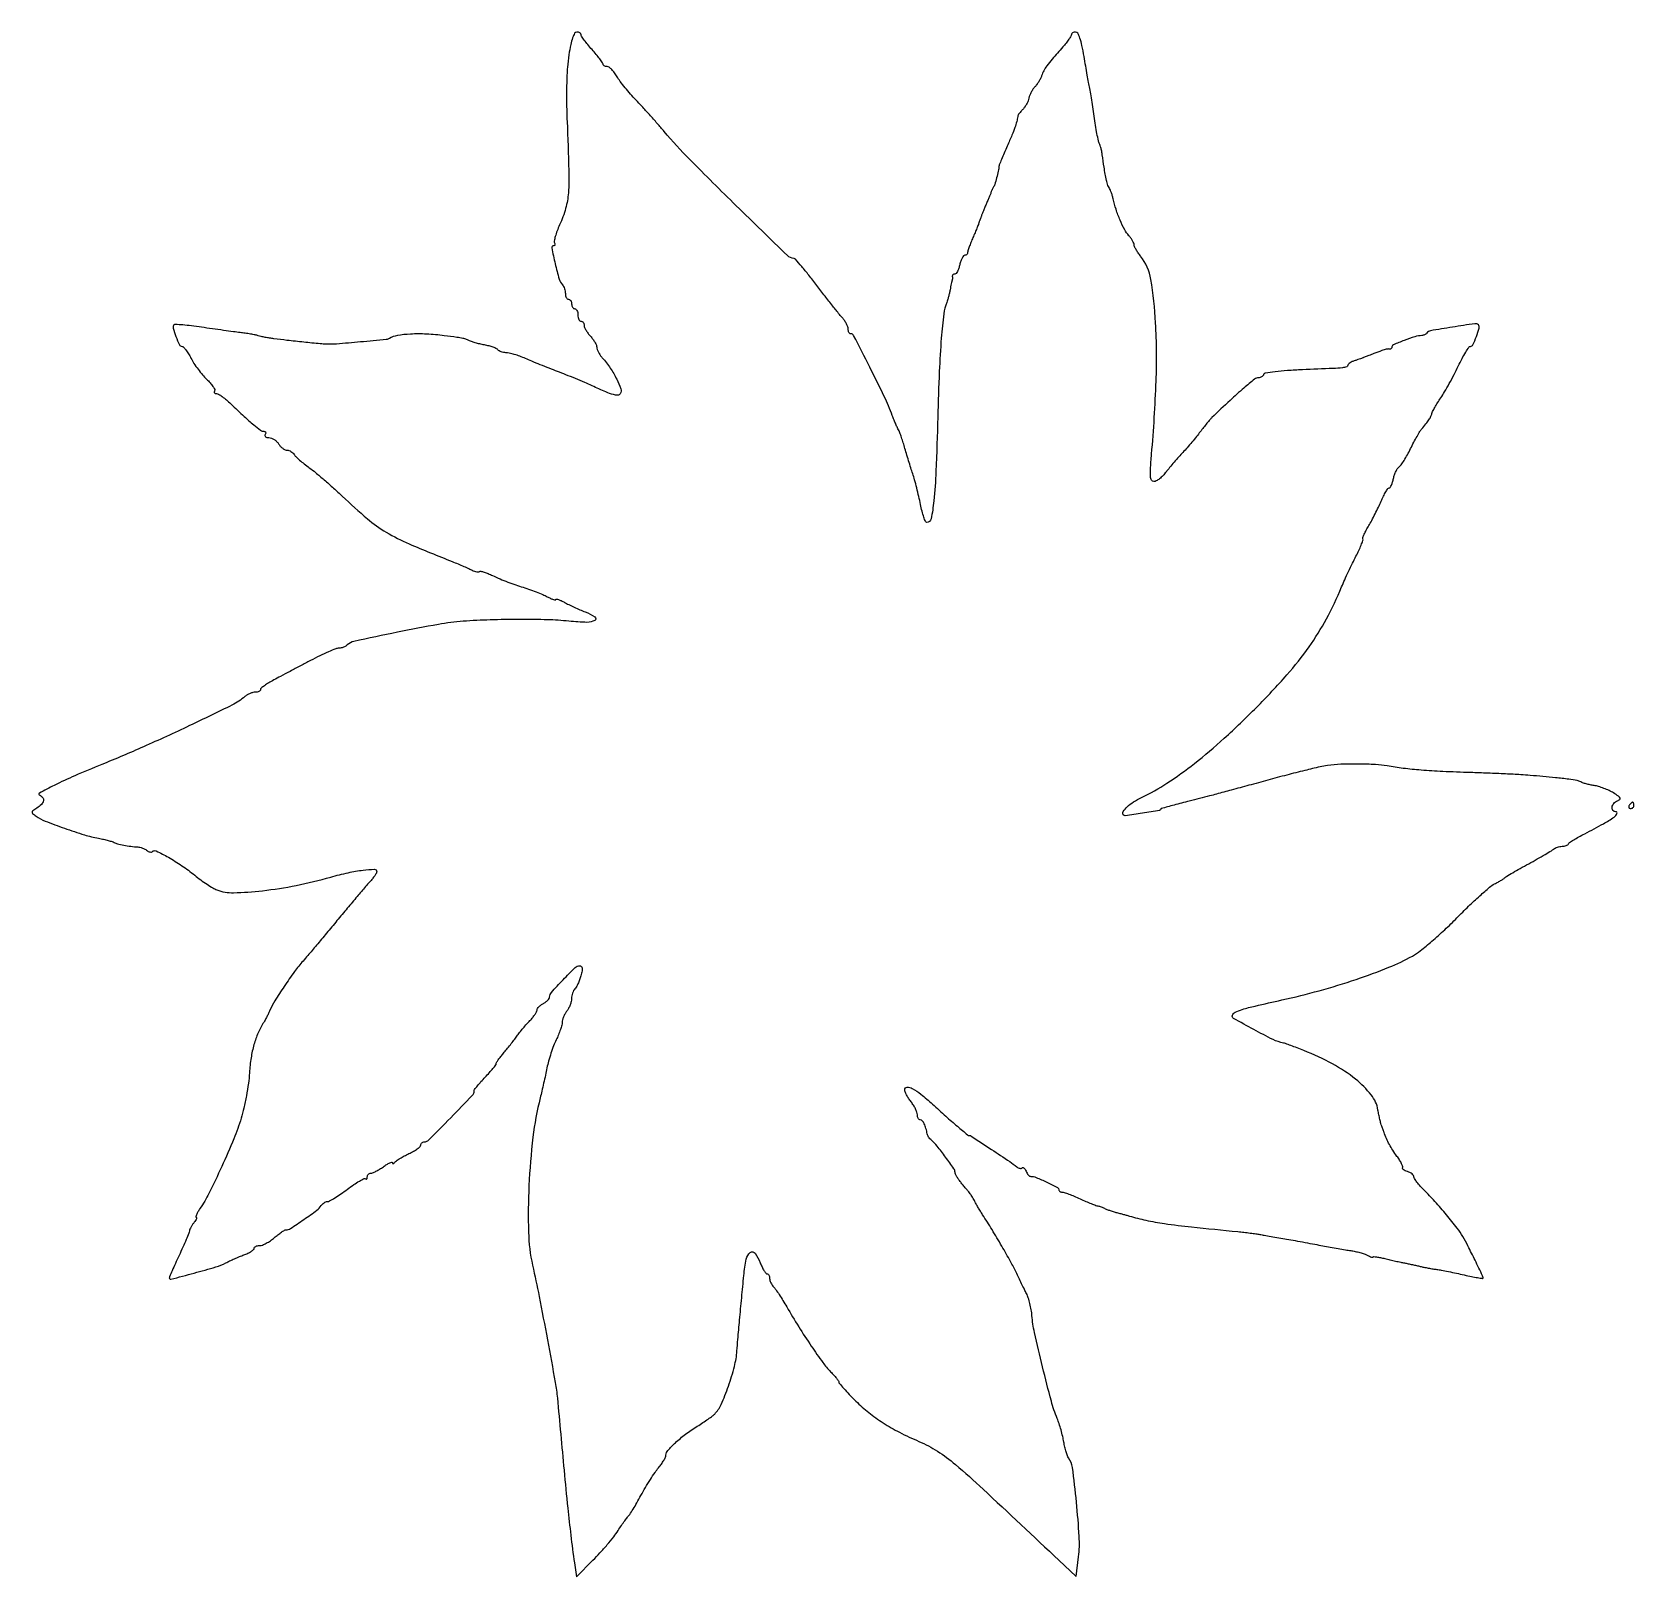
# Model space of a CAD drawing. Extents: x 0 to 510, y 0 to 491.
import ezdxf

# ---------------------------------------------------------------- set-up
doc = ezdxf.new("R2010")
doc.units = 0

msp = doc.modelspace()

# ---------------------------------------------------------------- linework, layer by layer
for points in [[(171.119221, 483.75, 0.022414), (170.672442, 479.819571, 0.010488), (170.429762, 474.702524, 0.009538), (170.386613, 468.82335, 0.007662), (170.557764, 462.5, -0.003142), (171.118721, 446.967546, -0.025521), (170.967771, 439.853544, -0.050973), (170.097845, 434.907562, -0.037136), (168.181016, 429.659663, 0.015544), (167.38411, 427.739314, 0.021706), (166.801321, 425.973961, 0.01891), (166.447761, 424.51428, 0.190609), (166.555831, 423.909663, -0.076252), (166.703465, 423.561801, -0.15354), (166.687085, 423.267213, -0.186594), (166.512813, 423.072162, -0.118718), (166.213175, 423, 0.472136), (165.675888, 422.347119, 0.008452), (166.751525, 417.314016, 0.013065), (168.017321, 412.429718, 0.120974), (169.094785, 410.55, -0.07398), (169.442032, 410.056926, -0.036988), (169.734093, 409.350313, -0.035703), (169.933335, 408.558874, -0.043839), (170, 407.8, 0.053595), (170.074027, 407.111367, 0.073362), (170.29375, 406.52875, 0.093122), (170.618409, 406.137625, 0.17482), (171, 406, -0.148195), (171.381354, 405.884432, -0.098894), (171.70625, 405.559375, -0.082425), (171.925306, 405.073457, -0.064853), (172, 404.5, 0.064853), (172.074694, 403.926543, 0.082425), (172.29375, 403.440625, 0.098894), (172.618646, 403.115568, 0.148195), (173, 403, -0.191087), (173.381882, 402.848523, -0.088204), (173.70625, 402.4125, -0.068025), (173.926307, 401.765418, -0.048028), (174, 401, 0.048028), (174.073693, 400.234582, 0.068025), (174.29375, 399.5875, 0.088204), (174.618118, 399.151477, 0.191087), (175, 399, -0.130232), (175.381353, 398.898958, -0.100668), (175.70625, 398.614765, -0.088576), (175.92476, 398.189641, -0.07466), (176, 397.688561, 0.101307), (176.132703, 397.04033, 0.030131), (176.5875, 396.131751, 0.028874), (177.234554, 395.148584, 0.027562), (178, 394.230375, -0.028393), (178.765432, 393.309078, -0.029342), (179.4125, 392.316716, -0.030686), (179.866417, 391.395437, -0.099436), (180, 390.730375, 0.089814), (180.118876, 390.073927, 0.030896), (180.514062, 389.189154, 0.029535), (181.080262, 388.246501, 0.030156), (181.75, 387.383978, -0.03051), (184.302595, 384.091804, -0.033505), (186.348991, 380.611491, -0.03238), (187.648143, 377.537176, -0.225893), (187.475129, 375.959758, -0.250809), (186.686795, 375.502357, -0.07712), (185.275636, 375.672046, -0.033699), (182.905828, 376.512954, -0.005645), (178.5, 378.478605, 0.006305), (176.155437, 379.520918, 0.003281), (173.20625, 380.764874, 0.003261), (170.161312, 382.002544, 0.004968), (167.5, 383.033581, -0.003395), (164.896012, 384.033001, -0.002515), (162.030179, 385.17196, -0.002541), (159.334746, 386.274883, -0.005719), (157.304864, 387.14489, 0.015693), (155.552322, 387.854995, 0.015614), (153.755769, 388.455061, 0.015656), (152.155489, 388.880468, 0.057191), (151.113881, 389, -0.040692), (150.309733, 389.065553, -0.043202), (149.543347, 389.26045, -0.047357), (148.920634, 389.546056, -0.123765), (148.570062, 389.886637, 0.144092), (148.139929, 390.272353, 0.022645), (147.080487, 390.719668, 0.023573), (145.745963, 391.142877, 0.018629), (144.268661, 391.477422, -0.009965), (142.75906, 391.79189, -0.011332), (141.326979, 392.154464, -0.010576), (140.128143, 392.514542, -0.060233), (139.525197, 392.793444, 0.055942), (138.603172, 393.229553, 0.032938), (137.425021, 393.548256, 0.015412), (135.515027, 393.871238, 0.0021), (131.5, 394.406343, 0.019235), (125.874379, 394.913054, 0.025749), (120.751714, 394.912426, 0.028126), (116.550311, 394.457553, 0.097682), (114.004182, 393.502584, -0.115367), (113.021451, 393.172707, -0.000929), (104.783585, 392.410362, -0.002729), (97.145322, 391.759833, -0.028476), (94, 391.688842, -0.016027), (91.98991, 391.822552, -0.001337), (86.79526, 392.349769, -0.001974), (81.430245, 392.930191, -0.004179), (77.278465, 393.43112, -0.008436), (75.914687, 393.630688, -0.007151), (74.480832, 393.886392, -0.007223), (73.180973, 394.156966, -0.020015), (72.278465, 394.396761, 0.024239), (71.332306, 394.639622, 0.006973), (69.847424, 394.923413, 0.006998), (68.161855, 395.196988, 0.007395), (66.5, 395.41783, -0.003768), (64.416805, 395.6793, -0.001132), (61.250117, 396.108324, -0.001134), (57.69889, 396.605848, -0.001231), (54.24508, 397.106393, 0.006351), (51.045124, 397.536737, 0.009801), (48.268288, 397.819216, 0.004636), (45.928221, 397.989178, 0.215399), (45.490571, 397.823904, 0.271749), (45.231113, 396.827415, 0.021602), (46.121371, 394.133416, 0.021349), (47.238569, 391.527756, 0.288382), (48.077501, 391, -0.212504), (48.524725, 390.800938, -0.02252), (49.266876, 389.898438, -0.024686), (50.08505, 388.686495, -0.017353), (50.888093, 387.25, 0.026265), (51.847556, 385.60328, 0.015735), (53.147974, 383.748799, 0.015736), (54.562344, 381.979922, 0.026284), (55.87286, 380.596975, -0.021715), (57.005676, 379.423206, -0.03257), (57.877411, 378.297915, -0.034087), (58.429404, 377.34677, -0.258345), (58.405425, 376.846975, 0.113997), (58.296238, 376.52459, 0.184712), (58.371309, 376.248799, 0.157204), (58.626806, 376.063344, 0.079169), (59.024354, 376, -0.138291), (59.655654, 375.821989, -0.018256), (60.825266, 375.045313, -0.020045), (62.17145, 373.994527, -0.01558), (63.550915, 372.75, 0.004483), (67.844976, 368.69956, 0.013698), (70.856059, 366.059426, 0.014571), (73.051149, 364.34411, 0.159886), (74.099749, 364, -0.114966), (74.438513, 363.921064, -0.185127), (74.637365, 363.70625, -0.156445), (74.660192, 363.382297, -0.078548), (74.5, 363, 0.171851), (74.418018, 362.621305, 0.189484), (74.597689, 362.29375, 0.119144), (75.047933, 362.072139, 0.055111), (75.700436, 362, -0.092031), (76.488126, 361.853778, -0.052721), (77.351631, 361.4125, -0.050242), (78.155283, 360.765034, -0.058559), (78.767927, 360, 0.047147), (79.352554, 359.234894, 0.046265), (80.073587, 358.5875, 0.05012), (80.816301, 358.143288, 0.110158), (81.458784, 358, -0.080707), (82.069554, 357.900767, -0.054523), (82.711989, 357.605302, -0.053642), (83.287514, 357.170336, -0.070008), (83.70031, 356.656348, 0.06619), (84.248356, 355.963228, 0.01214), (85.450713, 354.853654, 0.012857), (86.932299, 353.6176, 0.011377), (88.536159, 352.406348, -0.01619), (90.525499, 350.873693, -0.005674), (93.285449, 348.548193, -0.005627), (96.2655, 345.919811, -0.006553), (99.036159, 343.353458, 0.014119), (107.026313, 336.174024, 0.041911), (113.017079, 331.897204, 0.033398), (120.330671, 328.187206, 0.006524), (134, 322.574248, -0.004021), (135.858323, 321.822023, -0.003916), (137.720793, 321.033485, -0.003863), (139.346392, 320.315208, -0.014572), (140.347379, 319.828056, 0.031949), (141.093263, 319.496579, 0.042768), (141.806733, 319.300015, 0.049182), (142.394277, 319.249913, 0.19548), (142.7212, 319.387867, -0.255562), (143.11116, 319.502109, -0.021644), (144.15819, 319.225022, -0.024498), (145.446185, 318.75344, -0.016307), (146.873822, 318.094242, 0.016916), (148.650025, 317.276716, 0.007445), (151.050435, 316.310605, 0.007358), (153.628905, 315.360513, 0.0098), (156, 314.578127, -0.009372), (158.307375, 313.818953, -0.008184), (160.692188, 312.94038, -0.008256), (162.821933, 312.075246, -0.024081), (164.25, 311.384504, 0.016224), (165.305251, 310.853477, 0.030657), (166.192187, 310.506931, 0.038643), (166.830172, 310.354897, 0.460889), (167, 310.5, -0.46394), (167.169672, 310.643501, -0.038394), (167.807813, 310.484971, -0.030455), (168.69473, 310.129555, -0.016086), (169.75, 309.587929, 0.012505), (171.074451, 308.896117, 0.005912), (172.814891, 308.067106, 0.005854), (174.657752, 307.241933, 0.008232), (176.321969, 306.552349, -0.050316), (179.404149, 304.959825, -0.561861), (179.369956, 303.837908, -0.138581), (176.886506, 303.227235, -0.016285), (171.14437, 303.611729, 0.017351), (164.37993, 304.050193, 0.007893), (155.514983, 304.176476, 0.007774), (146.100762, 304.015579, 0.010149), (137.5, 303.559875, 0.025947), (129.623006, 302.569173, 0.00609), (116.567209, 300.06943, 0.002208), (102.753256, 297.186095, 0.144802), (100.634889, 296.034889, -0.065351), (100.118572, 295.63839, -0.039114), (99.419519, 295.303999, -0.038526), (98.658064, 295.075963, -0.053541), (97.950708, 295, 0.093648), (96.943655, 294.809713, 0.008858), (94.611937, 293.847923, 0.011086), (91.855446, 292.580044, 0.00851), (88.900708, 291.078035, 0.000028), (85.755742, 289.411156, 0.000023), (82.42552, 287.645656, 0.000023), (79.386193, 286.03401, 0.000065), (77.25, 284.90078, 0.014103), (75.621688, 283.976936, 0.020636), (74.248438, 283.0663, 0.016784), (73.201962, 282.253494, 0.222794), (73, 281.822745, -0.193524), (72.873643, 281.508509, -0.087394), (72.509068, 281.241681, -0.067242), (71.968378, 281.060593, -0.047259), (71.328741, 281, 0.064102), (70.574456, 280.902898, 0.034517), (69.684659, 280.603017, 0.03373), (68.805797, 280.165933, 0.044788), (68.078741, 279.648567, -0.062521), (63.938911, 276.917904, -0.003716), (50.41526, 270.372056, -0.006163), (35.763765, 263.634248, -0.008627), (22.5, 258.003672, 0.00609), (13.963965, 254.431049, 0.012544), (7.394063, 251.388894, 0.010266), (2.688494, 248.943507, 0.655184), (2.750409, 248.249864, -0.157537), (3.699528, 247.55164, -0.211001), (3.917691, 246.518621, -0.138159), (3.280847, 245.302343, -0.063992), (1.888768, 244.162607, 0.013993), (0.587433, 243.298377, 0.218677), (0.32573, 242.847605, 0.25153), (0.516392, 242.393366, 0.018329), (1.638768, 241.550881, 0.058403), (4.496728, 240.024369, 0.008669), (10.630624, 237.73958, 0.010292), (16.981001, 235.644686, 0.029509), (21.492384, 234.54517, -0.009305), (23.091688, 234.223189, -0.010892), (24.595566, 233.85666, -0.009916), (25.849228, 233.495249, -0.063352), (26.450082, 233.221834, 0.076955), (27.490962, 232.781798, 0.015073), (29.482537, 232.344349, 0.016271), (31.771404, 231.990143, 0.018065), (34, 231.800554, -0.050633), (34.667005, 231.699801, -0.029998), (35.433661, 231.453309, -0.029781), (36.176818, 231.111943, -0.044599), (36.774166, 230.721192, 0.049514), (37.306079, 230.380647, 0.064442), (37.850446, 230.186969, 0.079283), (38.324215, 230.160943, 0.172182), (38.648845, 230.315512, -0.319633), (39.843949, 230.516551, -0.014601), (43.723947, 228.490253, -0.021993), (48.020998, 225.829249, -0.022011), (52.066474, 222.801729, 0.013307), (53.977658, 221.318873, 0.012581), (56.000509, 219.910809, 0.012644), (57.853222, 218.75533, 0.042284), (59.143005, 218.135729, 0.097646), (64.417675, 217.23765, 0.021514), (73.622745, 217.874288, 0.021596), (84.380391, 219.558063, 0.019301), (95.36919, 222.212794, -0.014498), (100.914181, 223.608877, -0.02429), (105.651053, 224.417525, -0.022126), (109.267613, 224.693891, -0.423624), (110, 223.98459, -0.129874), (109.872629, 223.502498, -0.019391), (109.339063, 222.642642, -0.020712), (108.611518, 221.656391, -0.016528), (107.75, 220.654171, 0.009059), (106.429371, 219.163485, 0.001272), (103.767228, 216.030438, 0.001452), (100.636066, 212.304453, 0.001234), (97.3512, 208.352649, -0.00085), (94.038023, 204.360557, -0.000941), (90.821417, 200.512966, -0.000872), (88.063883, 197.238703, -0.004864), (86.565146, 195.5, 0.022112), (83.848572, 192.119428, 0.009892), (80.565958, 187.45184, 0.009212), (77.567411, 182.821886, 0.037537), (76.016122, 179.851224, -0.009366), (75.559088, 178.841238, -0.007094), (75.021361, 177.750047, -0.007178), (74.487164, 176.739804, -0.016534), (74.049889, 176, 0.038625), (72.270755, 172.661895, 0.033911), (70.93569, 168.943075, 0.030866), (70.018522, 164.746417, 0.022106), (69.494663, 159.970349, -0.017927), (69.153713, 156.602466, -0.010802), (68.520689, 152.638165, -0.010813), (67.720104, 148.720421, -0.018564), (66.862286, 145.5, -0.023525), (64.520111, 138.97213, -0.009002), (60.676503, 130.117468, -0.008389), (56.62112, 121.598885, -0.035813), (53.762534, 116.75, 0.016041), (53.082649, 115.694413, 0.031553), (52.624407, 114.807812, 0.044071), (52.412412, 114.18045, 0.485704), (52.554351, 114, -0.391068), (52.702145, 113.863534, -0.115243), (52.651763, 113.529741, -0.054214), (52.378342, 113.014153, -0.024205), (51.916276, 112.399118, 0.024887), (51.393911, 111.701846, 0.022324), (50.922795, 110.930942, 0.022946), (50.562706, 110.20054, 0.062634), (50.399928, 109.649118, -0.055605), (50.193077, 108.910442, -0.003735), (49.354926, 106.880666, -0.005336), (48.3095, 104.473656, -0.003969), (47.106098, 101.838255, 0.002609), (45.915688, 99.249974, 0.003982), (44.912416, 96.990604, 0.001476), (44.071584, 95.039923, 0.101352), (44, 94.690404, 0.490152), (44.501468, 94.301758, 0.002221), (51.926486, 96.249955, 0.007059), (58.773894, 98.183116, 0.049229), (61.989152, 99.495959, -0.011868), (63.182701, 100.090722, -0.005948), (64.717126, 100.788259, -0.005902), (66.322533, 101.472636, -0.008683), (67.75, 102.032546, 0.022213), (68.994837, 102.560107, 0.031499), (70.045312, 103.145287, 0.032362), (70.80807, 103.708379, 0.22104), (71, 104.12132, -0.190357), (71.132586, 104.456956, -0.08835), (71.514062, 104.742247, -0.068204), (72.080269, 104.935989, -0.048236), (72.75, 105.001221, 0.094672), (73.617874, 105.167663, 0.028643), (74.83944, 105.7361, 0.027563), (76.164624, 106.544783, 0.026818), (77.405539, 107.501221, -0.012507), (78.576309, 108.458208, -0.016563), (79.69091, 109.265984, -0.013946), (80.646976, 109.873564, -0.135374), (81.105407, 110, 0.145147), (82.522415, 110.420201, 0.006433), (86.827625, 113.299202, 0.008194), (90.969378, 116.247794, 0.096691), (92.29969, 117.696142, -0.059709), (92.694618, 118.195205, -0.050754), (93.217062, 118.618256, -0.053121), (93.781539, 118.907192, -0.091093), (94.29969, 119.004303, 0.126842), (95.017127, 119.192027, 0.010936), (96.664297, 120.157419, 0.013866), (98.598496, 121.423901, 0.010314), (100.663874, 122.923762, -0.011884), (102.685649, 124.382286, -0.019096), (104.483034, 125.516667, -0.013703), (105.969124, 126.323517, -0.324577), (106.413874, 126.252793, 0.137752), (106.635879, 126.12814, 0.260261), (106.827825, 126.18155, 0.148945), (106.959334, 126.425471, 0.049729), (107, 126.833333, -0.092803), (107.083379, 127.278691, -0.09626), (107.321841, 127.657292, -0.099267), (107.677593, 127.910677, -0.105644), (108.09563, 128, 0.101278), (108.693113, 128.122279, 0.018361), (109.722577, 128.607503, 0.01911), (110.903335, 129.276349, 0.016294), (112.09563, 130.068094, -0.017888), (113.211639, 130.804069, -0.035694), (114.151339, 131.288371, -0.054482), (114.806447, 131.487909, -0.464348), (115.015313, 131.318094, 0.142703), (115.084638, 131.095726, 0.31566), (115.241942, 131.034065, 0.137997), (115.480903, 131.168424, 0.037692), (115.765313, 131.5, -0.08316), (116.269237, 131.989843, -0.014463), (117.385748, 132.71556, -0.015362), (118.76044, 133.496678, -0.01323), (120.25, 134.233821, 0.02084), (121.686295, 134.97202, 0.029088), (122.898438, 135.756835, 0.028886), (123.783935, 136.488418, 0.208583), (124, 136.983821, -0.11281), (124.088587, 137.371463, -0.100212), (124.339011, 137.701498, -0.094195), (124.713406, 137.922932, -0.086785), (125.154081, 138, 0.199431), (126.571866, 138.588923, 0.002541), (133.529117, 145.645325, 0.002612), (140.40126, 152.760604, 0.191616), (140.995969, 154.231808, -0.160593), (141.143735, 154.67184, -0.009313), (142.026941, 155.807335, -0.013378), (143.158838, 157.133718, -0.009388), (144.5, 158.567658, 0.00856), (145.841057, 159.996733, 0.012379), (146.972234, 161.308106, 0.008083), (147.863313, 162.43092, 0.164672), (148.001221, 162.835849, -0.139241), (148.112833, 163.226131, -0.012213), (148.681874, 164.095301, -0.015269), (149.430164, 165.111683, -0.011286), (150.316621, 166.190706, 0.006406), (151.343209, 167.415728, 0.003965), (152.519298, 168.879793, 0.003977), (153.658009, 170.344377, 0.007146), (154.5654, 171.566605, -0.011128), (155.468928, 172.763596, -0.006663), (156.592649, 174.147062, -0.006669), (157.748416, 175.494904, -0.011515), (158.75, 176.580444, 0.019911), (159.611386, 177.546066, 0.023909), (160.339063, 178.521818, 0.023605), (160.864458, 179.386948, 0.125292), (161, 179.919362, -0.145596), (161.137519, 180.381615, -0.046864), (161.5875, 180.947286, -0.042162), (162.234632, 181.515875, -0.036319), (163, 182, 0.032449), (163.765498, 182.475962, 0.039256), (164.4125, 183.020501, 0.043296), (164.865915, 183.552124, 0.156159), (165, 183.970976, -0.183052), (165.591311, 185.531997, -0.00963), (169.269395, 189.532355, -0.009309), (173.106055, 193.400375, -0.195135), (174.583991, 194, -0.179492), (175.120062, 193.801153, -0.188854), (175.382622, 193.305427, -0.081119), (175.338143, 192.381644, -0.017328), (174.947646, 190.817451, -0.018855), (174.523449, 189.524441, -0.019021), (174.004145, 188.2709, -0.019218), (173.469611, 187.216551, -0.069549), (173.017451, 186.617451, 0.076923), (172.624792, 186.081001, 0.037199), (172.289534, 185.296689, 0.035765), (172.055349, 184.409533, 0.042795), (171.968197, 183.55, -0.055525), (171.850536, 182.624467, -0.030538), (171.514453, 181.531981, -0.030056), (171.032744, 180.452127, -0.041993), (170.468197, 179.55887, 0.03498), (169.906214, 178.69665, 0.029196), (169.431283, 177.711767, 0.030187), (169.103191, 176.755751, 0.067662), (169, 175.9967, -0.067466), (168.881653, 175.123604, -0.015203), (168.437963, 173.688557, -0.015492), (167.819096, 172.050574, -0.014464), (167.086683, 170.415549, 0.021744), (166.279928, 168.541935, 0.011505), (165.435838, 166.156516, 0.011428), (164.682983, 163.672145, 0.017329), (164.153569, 161.47772, -0.003224), (163.681118, 159.24497, -0.002024), (163.101346, 156.64033, -0.002032), (162.509899, 154.081309, -0.003716), (162.003589, 152, 0.03194), (159.689322, 139.439386, 0.018245), (158.427487, 124.059566, 0.018021), (158.28888, 109.21588, 0.048074), (159.584216, 98.71857, -0.006195), (161.657679, 88.81882, -0.002395), (164.295856, 75.047799, -0.001544), (166.794587, 61.424716, -0.021736), (167.462738, 56.5, 0.000419), (169.589055, 33.509044, 0.00248), (170.771632, 21.483231, 0.004437), (171.740935, 12.853836, 0.004142), (172.884098, 4.042449), (173.5, -0.415102), (178.80122, 4.891288, 0.011684), (181.027919, 7.226834, 0.009164), (183.335224, 9.85833, 0.009284), (185.391837, 12.386246, 0.022381), (186.791861, 14.348839, -0.005241), (187.869944, 15.975261, -0.006997), (188.884567, 17.427472, -0.00507), (189.760923, 18.619447, -0.069344), (190.139333, 19, 0.090954), (190.519462, 19.416619, 0.003902), (191.562106, 21.115625, 0.006564), (192.761439, 23.164977, 0.004618), (194.058743, 25.5, -0.008994), (195.478989, 28.00443, -0.007901), (197.049438, 30.567851, -0.007964), (198.540222, 32.836383, -0.02354), (199.660051, 34.326725, 0.018109), (200.557883, 35.494992, 0.021145), (201.3208, 36.667749, 0.020668), (201.876202, 37.701205, 0.107444), (202.027778, 38.326725, -0.177229), (202.625049, 39.846368, -0.024882), (205.023327, 42.29477, -0.026257), (208.244651, 44.972367, -0.020909), (211.977738, 47.521759, 0.006329), (213.769806, 48.670456, 0.007255), (215.451574, 49.814075, 0.006613), (216.849021, 50.822141, 0.040722), (217.515678, 51.406309, 0.088336), (219.560844, 54.436918, 0.019565), (221.882579, 60.278644, 0.021267), (223.798042, 66.545219, 0.046385), (224.60483, 71.5, -0.004592), (224.888853, 75.138945, -0.001043), (225.439904, 81.302907, -0.001083), (226.103493, 88.385926, -0.001073), (226.799764, 95.487822, -0.023729), (227.571892, 100.69089, -0.180274), (228.848665, 102.76642, -0.426189), (230.347132, 102.550418, -0.062072), (231.986364, 99.534753, 0.018649), (232.576854, 98.180618, 0.027077), (233.204805, 97.038334, 0.025669), (233.793454, 96.192697, 0.231868), (234.186646, 96, -0.171112), (234.496974, 95.890595, -0.094111), (234.761077, 95.580357, -0.074603), (234.939722, 95.117915, -0.054984), (235, 94.571429, 0.071437), (235.092307, 93.928652, 0.037891), (235.377106, 93.17433, 0.036772), (235.792407, 92.43234, 0.046825), (236.283767, 91.821429, -0.039725), (236.951939, 91.014379, -0.007362), (238.03704, 89.41942, -0.007854), (239.252051, 87.511138, -0.007091), (240.449621, 85.5, 0.008934), (244.243273, 79.182225, 0.008994), (248.251993, 73.018315, 0.008749), (251.927933, 67.782417, 0.037107), (254.404044, 64.865173, -0.011226), (255.39844, 63.809498, -0.015584), (256.237438, 62.817234, -0.012033), (256.880147, 61.965921, -0.156921), (257, 61.593434, 0.180615), (257.152268, 61.185658, 0.00383), (258.595581, 59.548034, 0.008357), (260.350068, 57.652545, 0.005475), (262.431766, 55.524756, 0.027796), (266.531664, 51.857006, 0.026439), (271.079873, 48.600524, 0.024202), (276.317248, 45.600978, 0.016755), (282.5, 42.703707, -0.041004), (288.390219, 39.587052, -0.033828), (294.107353, 35.363475, -0.01196), (302.925943, 27.506171, -0.000844), (327, 4.9244), (332.5, -0.252153), (333.284968, 5.995314, 0.046034), (333.497777, 12.444043, 0.01052), (332.624091, 23.334515, 0.006329), (331.356733, 34.427996, 0.13594), (330.095295, 37.439824, -0.079228), (329.731527, 38.0921, -0.015771), (329.311498, 39.363573, -0.016324), (328.913568, 40.890888, -0.014564), (328.59892, 42.5, 0.016934), (328.24092, 44.285842, 0.010555), (327.70685, 46.353125, 0.010589), (327.093337, 48.371411, 0.018852), (326.491505, 50, -0.032482), (324.630655, 55.491162, -0.005284), (321.83157, 66.397444, -0.005039), (319.256289, 77.367494, -0.036546), (318.461084, 82.721716, 0.024139), (318.236768, 84.541459, 0.018046), (317.821367, 86.519424, 0.018342), (317.29315, 88.357929, 0.03913), (316.725098, 89.721716, -0.003107), (316.047108, 91.067491, -0.001361), (315.164601, 92.858879, -0.001347), (314.238216, 94.76532, -0.001803), (313.408762, 96.5, 0.015726), (311.649717, 99.93001, 0.005299), (308.876801, 104.819231, 0.005341), (305.750272, 110.068421, 0.006884), (302.761013, 114.818992, -0.006007), (302.043123, 115.955441, -0.005353), (301.324118, 117.153079, -0.005378), (300.700777, 118.243743, -0.016516), (300.311438, 119, 0.015608), (299.979631, 119.647393, 0.011058), (299.569016, 120.353125, 0.011177), (299.146423, 121.010375, 0.023111), (298.781889, 121.5, 0.000472), (298.340024, 122.038503, 0.00012), (297.621441, 122.912134, 0.000122), (296.800134, 123.90967, 0.000124), (295.981463, 124.90301, -0.01784), (295.222877, 125.892905, -0.021217), (294.582055, 126.880104, -0.020574), (294.117696, 127.746108, -0.113243), (294, 128.259105, 0.153582), (293.633153, 129.425236, 0.005996), (290.981433, 133.127401, 0.010617), (288.283785, 136.640981, 0.047546), (286.477415, 138.5, -0.037263), (286.015384, 138.956368, -0.031822), (285.599147, 139.5, -0.033075), (285.2841, 140.04555, -0.074201), (285.138806, 140.5, 0.028028), (284.746229, 142.277652, 0.045641), (284.195622, 143.720252, 0.057659), (283.566288, 144.6999, 0.224824), (282.932612, 145, -0.166872), (282.57683, 145.122141, -0.095175), (282.273955, 145.46773, -0.076033), (282.069209, 145.983227, -0.056636), (282, 146.592271, 0.085043), (281.86561, 147.376679, 0.027797), (281.4125, 148.463697, 0.026782), (280.765453, 149.636742, 0.027231), (280, 150.727129, -0.023039), (279.234491, 151.798394, -0.024496), (278.5875, 152.914377, -0.025061), (278.129319, 153.923245, -0.094326), (278, 154.602634, -0.405462), (278.720636, 155.345199, -0.128819), (280.378741, 154.96351, -0.049165), (283.136509, 153.153826, -0.016315), (286.8036, 149.991591, 0.004012), (291.039067, 146.153561, 0.006287), (294.748851, 142.928514, 0.00231), (297.967481, 140.226178, 0.175211), (298.593112, 140, -0.146713), (299.145812, 139.834255, -0.000423), (305.56962, 135.592976, -0.001997), (311.385682, 131.712412, -0.021901), (313.643444, 130.044813, 0.053288), (314.124072, 129.734376, 0.068027), (314.622263, 129.563082, 0.082976), (315.061129, 129.550022, 0.163837), (315.369906, 129.703239, -0.246275), (315.643031, 129.788463, -0.135199), (315.966879, 129.632326, -0.080225), (316.299754, 129.231195, -0.041564), (316.58345, 128.643128, 0.04382), (316.89023, 128.014465, 0.051), (317.289067, 127.482669, 0.058411), (317.715134, 127.11741, 0.149094), (318.100129, 127, -0.098152), (319.805246, 126.662023, -0.013218), (323.160459, 125.172568, -0.007954), (326.558503, 123.488455, -0.280734), (327, 122.7641, 0.136912), (327.081311, 122.472719, 0.100245), (327.309866, 122.224454, 0.086305), (327.651727, 122.057329, 0.070748), (328.054864, 122, -0.080858), (328.699086, 121.895133, -0.008204), (330.16602, 121.377643, -0.010096), (331.902358, 120.692688, -0.007882), (333.760478, 119.881338, 0.00518), (335.617816, 119.058349, 0.006557), (337.351859, 118.338193, 0.005274), (338.816726, 117.770078, 0.052024), (339.455614, 117.603218, -0.031589), (339.927794, 117.50027, -0.017702), (340.486962, 117.319162, -0.017608), (341.041143, 117.095344, -0.027317), (341.5, 116.860138, 0.040097), (342.072299, 116.584999, 0.009041), (343.0875, 116.21453, 0.009314), (344.278128, 115.828938, 0.008909), (345.5, 115.481878, -0.001105), (346.721882, 115.155335, -0.00119), (347.9125, 114.831287, -0.001123), (348.933179, 114.548414, -0.005691), (349.5, 114.382976, 0.022479), (354.697119, 113.053654, 0.015654), (360.662067, 112.004196, 0.009207), (369.212164, 110.93473, 0.002002), (384, 109.42085, -0.003912), (385.906148, 109.218352, -0.003339), (387.9125, 108.975739, -0.003365), (389.734327, 108.730616, -0.009544), (391, 108.526932, 0.001061), (392.346204, 108.286789, 0.000271), (394.528125, 107.90356, 0.000276), (397.019531, 107.468781, 0.00028), (399.5, 107.03875, -0.001603), (402.196654, 106.563884, -0.001001), (405.353125, 105.991085, -0.001004), (408.462001, 105.41404, -0.001825), (411, 104.928085, 0.002934), (413.353994, 104.48277, 0.00239), (415.879661, 104.032779, 0.002414), (418.20941, 103.640752, 0.00631), (419.888209, 103.388298, -0.018475), (421.321915, 103.136897, -0.015279), (422.828032, 102.766588, -0.015551), (424.189397, 102.341375, -0.039409), (425.138209, 101.926033, 0.016943), (425.852628, 101.574284, 0.032072), (426.453099, 101.3486, 0.041627), (426.88235, 101.256129, 0.452515), (427, 101.359505, -0.438793), (427.146119, 101.493948, -0.012134), (428.101562, 101.390886, -0.017488), (429.311836, 101.187253, -0.01015), (430.75, 100.862683, 0.002969), (432.368768, 100.472839, 0.002313), (434.132812, 100.067673, 0.002338), (435.780206, 99.705397, 0.005678), (437, 99.457585, -0.004039), (438.138003, 99.230271, -0.002351), (439.5, 98.940066, -0.00235), (440.861839, 98.636483, -0.00397), (442, 98.367618, 0.00921), (443.15567, 98.107372, 0.005104), (444.57466, 97.830249, 0.005088), (446.018107, 97.578778, 0.008175), (447.254162, 97.397071, -0.013121), (448.704433, 97.169195, -0.003665), (450.960566, 96.736646, -0.003695), (453.506625, 96.209543, -0.003877), (456.004162, 95.652916, 0.006391), (458.30353, 95.152579, 0.010883), (460.238723, 94.801011, 0.004816), (461.842976, 94.561319, 0.455441), (462, 94.697949, 0.113187), (461.835914, 95.41351, 0.00106), (459.457089, 100.30119, 0.003926), (457.18088, 104.861867, 0.012518), (455.561658, 107.855577, 0.034738), (453.73784, 110.57778, 0.008849), (450.406361, 114.719182, 0.009419), (446.664219, 119.038059, 0.014476), (443.25, 122.617617, -0.014626), (442.00535, 123.923326, -0.01932), (440.954688, 125.187109, -0.017014), (440.171312, 126.282297, -0.147784), (440, 126.849241, 0.164577), (439.852241, 127.28599, 0.059918), (439.390363, 127.760271, 0.051291), (438.7188, 128.19687, 0.041684), (437.924639, 128.523918, -0.029301), (437.166149, 128.814552, -0.05824), (436.615225, 129.14543, -0.102447), (436.345431, 129.459685, -0.334343), (436.381393, 129.714727, 0.290257), (436.46555, 130.090342, 0.026882), (436.078968, 131.008965, 0.028027), (435.450944, 132.13669, 0.017982), (434.604636, 133.373421, -0.015383), (433.268846, 135.303844, -0.020206), (432.177927, 137.148173, -0.021024), (431.27367, 139.012043, -0.019259), (430.5, 141, 0.006263), (430.398319, 141.282803, 0.001197), (430.205952, 141.79375, 0.001276), (429.978456, 142.389058, 0.001174), (429.741547, 143, -0.028423), (429.476946, 143.810815, -0.007774), (429.153041, 145.117058, -0.007834), (428.831493, 146.612103, -0.008089), (428.560623, 148.100623, 0.128464), (426.418521, 152.905745, 0.054836), (421.409258, 157.924599, 0.045145), (414.128302, 162.763449, 0.029628), (405, 167.028537, 0.002925), (402.820536, 167.878909, 0.00385), (400.821875, 168.627693, 0.002813), (399.140067, 169.23234, 0.03671), (398.5, 169.406812, -0.066082), (395.186043, 170.522341, -0.010304), (389.036651, 173.702552, -0.00431), (382.624254, 177.260036, -0.358644), (382.247094, 178.241281, -0.203035), (383.095651, 179.204152, -0.036957), (385.35878, 180.092151, -0.018473), (389.443708, 181.192383, -0.00257), (398, 183.114865, 0.013704), (409.876066, 186.0625, 0.013479), (421.639348, 189.670995, 0.014125), (432.035374, 193.499454, 0.033078), (439.5, 197.079815, 0.038478), (442.020887, 198.768712, 0.010509), (445.722339, 201.812563, 0.010562), (449.786924, 205.452634, 0.010818), (453.661155, 209.232833, -0.007), (457.37682, 212.914116, -0.008495), (460.965132, 216.255373, -0.007349), (464.064082, 218.962819, -0.056807), (465.661155, 220.031878, 0.008348), (466.784766, 220.63566, 0.010229), (467.812964, 221.238429, 0.008849), (468.653936, 221.775563, 0.069554), (469, 222.082146, -0.081986), (469.416624, 222.433245, -0.002391), (471.409375, 223.605842, -0.004748), (473.781563, 224.956492, -0.003247), (476.5, 226.447238, 0.003819), (479.250397, 227.9596, 0.005097), (481.722813, 229.377101, 0.003628), (483.77073, 230.599191, 0.051434), (484.45, 231.113498, -0.070979), (484.937381, 231.453496, -0.036629), (485.625208, 231.73959, -0.035505), (486.389702, 231.934768, -0.044776), (487.116667, 232, 0.04058), (487.798153, 232.0554, 0.04716), (488.426979, 232.220313, 0.053407), (488.917864, 232.461957, 0.148176), (489.166667, 232.75, -0.140076), (489.503277, 233.152434, -0.008636), (490.822381, 234.014062, -0.012279), (492.458584, 234.987718, -0.008758), (494.335057, 236, 0.006341), (500.314944, 239.188696, 0.028649), (503.665857, 241.288834, 0.133152), (504.58455, 242.4044, 0.54467), (504.2, 243, -0.230944), (503.305235, 243.436566, -0.206457), (503.041996, 244.443333, -0.140109), (503.595432, 245.650533, -0.124672), (504.726298, 246.448465, 0.072875), (505.493124, 246.879312, 0.357457), (505.596926, 247.329127, 0.127355), (505.097075, 247.906968, 0.011331), (503.476298, 248.972638, 0.029675), (502.104742, 249.721282, 0.019117), (500.437604, 250.430223, 0.019218), (498.747603, 251.00045, 0.033953), (497.311291, 251.320287, -0.013499), (496.013331, 251.554092, -0.014145), (494.750095, 251.854545, -0.01392), (493.676615, 252.174454, -0.059095), (493.070085, 252.456685, 0.093326), (491.896813, 252.908332, 0.012961), (489.309156, 253.3138, 0.008331), (485.074398, 253.79372, 0.001422), (477, 254.549605, 0.00864), (474.02285, 254.767984, 0.002155), (469.15, 255.019803, 0.002201), (463.571875, 255.259359, 0.002211), (458, 255.4494, -0.004049), (449.152648, 255.783721, -0.008445), (442.269199, 256.216272, -0.010574), (436.58288, 256.791355, -0.014506), (431.5, 257.564484, 0.032075), (427.759259, 257.999719, 0.011143), (422.32996, 258.159472, 0.011377), (416.774675, 258.072668, 0.024302), (412.5, 257.69995, 0.023071), (410.124338, 257.263475, 0.003233), (405.26875, 256.104516, 0.003688), (399.536275, 254.652103, 0.003126), (393.5, 253.034865, -0.000418), (387.500178, 251.392522, -0.000509), (381.878125, 249.864788, -0.000427), (377.145738, 248.58832, -0.003568), (375, 248.027901, 0.001082), (368.530282, 246.372464, 0.00247), (363.657306, 245.088633, 0.000309), (359.602574, 243.996234, 0.338901), (359.5, 243.862283, -0.366861), (359.089616, 243.378241, -0.002821), (353.624446, 242.503618, -0.003007), (348.166126, 241.695224, -0.297934), (347.493668, 242.010245, -0.289686), (347.50446, 243.051691, -0.059803), (348.732942, 244.528799, -0.047134), (350.76747, 246.11883, -0.031688), (353.349641, 247.54905, 0.033913), (361.423989, 252.068317, 0.021668), (370.17176, 258.331868, 0.018816), (379.634577, 266.3404, 0.012505), (389.892048, 276.187439, 0.014147), (399.578659, 286.533094, 0.027159), (406.633671, 295.439648, 0.030511), (412.134892, 304.320308, 0.024269), (416.990548, 314.5, -0.006356), (417.97, 316.758115, -0.003774), (419.191631, 319.425232, -0.003776), (420.450295, 322.067099, -0.006497), (421.543601, 324.245469, 0.009836), (422.46798, 326.118347, 0.014025), (423.208509, 327.8186, 0.009919), (423.75055, 329.246172, 0.165838), (423.757719, 329.745469, -0.167851), (423.766308, 330.21533, -0.015648), (424.204877, 331.306482, -0.01874), (424.833343, 332.604389, -0.013632), (425.624424, 334, 0.011894), (426.564631, 335.645347, 0.006354), (427.651896, 337.720313, 0.006321), (428.708799, 339.86806, 0.009804), (429.560662, 341.75, -0.013527), (430.31248, 343.378534, -0.02032), (431.062906, 344.751563, -0.015968), (431.742748, 345.805807, -0.246336), (432.112993, 346, 0.255676), (432.434687, 346.176005, 0.034033), (432.820382, 346.8795, 0.032547), (433.193836, 347.846964, 0.021783), (433.498692, 348.994043, -0.029048), (433.836781, 350.195604, -0.03044), (434.30763, 351.330648, -0.031961), (434.83305, 352.252615, -0.104467), (435.329084, 352.744043, 0.096673), (435.919765, 353.311448, 0.01313), (436.873457, 354.746688, 0.014716), (437.920338, 356.530149, 0.011934), (438.939627, 358.5, -0.006886), (439.950761, 360.50339, -0.007893), (440.973049, 362.388243, -0.007212), (441.886862, 363.958023, -0.044095), (442.438689, 364.715296, 0.010688), (443.811483, 366.3568, 0.023249), (444.777055, 367.684945, 0.030286), (445.409584, 368.785648, 0.066824), (445.720906, 369.701799, -0.071341), (445.946143, 370.345564, -0.009522), (446.635205, 371.612762, -0.010856), (447.518624, 373.09055, -0.008931), (448.523203, 374.629329, 0.016081), (449.722766, 376.525465, 0.006656), (451.227203, 379.161573, 0.006577), (452.766324, 382.032352, 0.008424), (454.103378, 384.71661, -0.010316), (455.314232, 387.124634, -0.015792), (456.471279, 389.154254, -0.010287), (457.500057, 390.758287, -0.250006), (457.953257, 391, 0.290482), (458.782959, 391.52645, 0.021096), (459.882078, 394.142125, 0.021405), (460.755988, 396.844118, 0.27015), (460.493585, 397.839748, 0.236386), (459.361279, 398.216426, 0.003541), (452.266499, 397.142825, 0.004049), (445.253377, 395.972418, 0.190968), (444.047802, 395.231854, -0.071449), (443.764856, 394.948799, -0.045311), (443.367167, 394.703671, -0.044681), (442.923073, 394.530138, -0.061258), (442.5, 394.461494, 0.065266), (440.322818, 394.090378, 0.016218), (436.897251, 392.910854, 0.008659), (433.458101, 391.53177, 0.301714), (433, 390.841712, -0.091842), (432.942739, 390.532606, -0.116982), (432.779687, 390.293888, -0.124647), (432.53583, 390.16362, -0.113284), (432.25, 390.158759, 0.080685), (431.847882, 390.177905, 0.020991), (431.20625, 390.077371, 0.020782), (430.475005, 389.899234, 0.019881), (429.75, 389.658759, 0.000369), (427.265204, 388.721302, 0.001242), (425.641119, 388.102586, 0.001499), (424.528991, 387.67191, 0.010882), (424, 387.451845, -0.018412), (423.688086, 387.327561, -0.00219), (422.985938, 387.080785, -0.002613), (422.148145, 386.795347, -0.002141), (421.25, 386.498847, 0.026985), (420.388358, 386.166099, 0.037416), (419.660937, 385.771263, 0.041367), (419.143316, 385.373853, 0.211402), (419, 385.050035, -0.323963), (418.598151, 384.49492, -0.053946), (417.231411, 384.203848, -0.014394), (414.280991, 383.987314, -0.000706), (404.511124, 383.566354, 0.007344), (399.735836, 383.297048, 0.01316), (395.826391, 382.915287, 0.007616), (392.705101, 382.47895, 0.280778), (392.177791, 382.033372, -0.103943), (391.946921, 381.63834, -0.070351), (391.544809, 381.303553, -0.066508), (391.039562, 381.077319, -0.072169), (390.506667, 381, 0.17058), (389.303221, 380.577127, 0.007773), (385.890016, 377.752258, 0.010515), (381.479486, 373.821552, 0.004395), (375.695472, 368.34877, 0.023438), (375.076407, 367.694006, 0.005668), (374.116795, 366.552805, 0.005804), (373.044825, 365.216928, 0.005738), (372, 363.851468, -0.009008), (370.826512, 362.338465, -0.005094), (369.353125, 360.54557, -0.005083), (367.830158, 358.767397, -0.008323), (366.5, 357.296087, 0.006495), (365.179371, 355.846013, 0.004203), (363.687247, 354.135517, 0.004225), (362.257252, 352.439362, 0.007974), (361.137438, 351.043389, -0.028177), (360.123049, 349.878518, -0.032567), (359.029303, 348.893996, -0.034467), (358.010441, 348.198638, -0.133273), (357.278446, 348, -0.271015), (356.545773, 348.428613, -0.10717), (356.189311, 349.586536, -0.03758), (356.166167, 351.903229, -0.005089), (356.531883, 356.75, 0.011841), (357.970083, 379.988999, 0.023369), (357.811036, 398.477497, 0.027334), (356.280098, 412.340759, 0.126132), (353.047025, 419.667347, -0.017708), (352.263356, 420.739678, -0.020818), (351.601314, 421.809714, -0.020236), (351.12228, 422.748176, -0.108296), (351, 423.306118, 0.104302), (350.88993, 423.828029, 0.027931), (350.502511, 424.587795, 0.027042), (349.954633, 425.421357, 0.025011), (349.306421, 426.213903, -0.061526), (347.963346, 428.124676, -0.021746), (346.516669, 431.148154, -0.021375), (345.213148, 434.610662, -0.024931), (344.284383, 438, 0.017965), (344.017378, 439.030468, 0.01696), (343.672548, 440.059375, 0.017201), (343.305133, 440.948926, 0.05502), (342.977776, 441.5, -0.092325), (342.641077, 442.176482, -0.010702), (342.209895, 443.821875, -0.012577), (341.784406, 445.820734, -0.009962), (341.42229, 448, 0.001119), (340.838481, 451.943577, 0.013977), (340.572364, 453.429932, 0.02812), (340.277944, 454.530747, 0.011295), (339.757963, 456, -0.041756), (339.482254, 456.961417, -0.004386), (339.046762, 459.2625, -0.005407), (338.580922, 462.01828, -0.00431), (338.136304, 465, 0.001933), (337.706163, 467.981751, 0.002438), (337.284005, 470.7375, 0.001936), (336.90974, 473.045539, 0.019511), (336.712633, 474, -0.01442), (336.504126, 474.960209, -0.001353), (336.066208, 477.335938, -0.001735), (335.561448, 480.17247, -0.001364), (335.03346, 483.25, 0.010773), (334.371695, 486.714739, 0.030405), (333.71205, 489.088375, 0.042123), (333.046567, 490.594512, 0.274215), (332.362801, 491, 0.058244), (331.841582, 490.939077, 0.077378), (331.400323, 490.759157, 0.096101), (331.104676, 490.492856, 0.162908), (331, 490.180108, -0.140081), (330.864054, 489.70439, -0.013374), (330.192187, 488.686574, -0.016233), (329.303252, 487.499238, -0.012106), (328.25, 486.247073, 0.003343), (324.883002, 482.383695, 0.019077), (323.188202, 480.253327, 0.035696), (322.198397, 478.683323, 0.045986), (321.535807, 477.112817, -0.035739), (321.172455, 476.199867, -0.022638), (320.627595, 475.191735, -0.022712), (319.999136, 474.245305, -0.038471), (319.380415, 473.523273, 0.045182), (318.781617, 472.805236, 0.028643), (318.21401, 471.874277, 0.028683), (317.758017, 470.887574, 0.046358), (317.5, 470, -0.047988), (317.23749, 469.107812, -0.028707), (316.766747, 468.106479, -0.028557), (316.177938, 467.15457, -0.043615), (315.554076, 466.411219, 0.017733), (314.953506, 465.766469, 0.020922), (314.434035, 465.114322, 0.020319), (314.045861, 464.534783, 0.109751), (313.923489, 464.178571, -0.034346), (313.617101, 462.503816, -0.0222), (313.045687, 460.616565, -0.015543), (312.108149, 458.195622, -0.005318), (310.603635, 454.745336, 0.003766), (309.610289, 452.48647, 0.005348), (308.763782, 450.462161, 0.003119), (308.080567, 448.747312, 0.075204), (307.966853, 448.245336, -0.037073), (307.752854, 446.797649, -0.011351), (307.219173, 444.650099, -0.01018), (306.602444, 442.557728, -0.057763), (306.127054, 441.5, 0.01306), (305.891463, 441.080464, 0.012843), (305.676714, 440.646875, 0.012819), (305.508179, 440.25756, 0.046841), (305.431519, 440, -0.04523), (305.33616, 439.675811, -0.002943), (304.970128, 438.765625, -0.004264), (304.517577, 437.685538, -0.003167), (304, 436.5, 0.003167), (303.474529, 435.296381, 0.00384), (302.997651, 434.160938, 0.003256), (302.610107, 433.200234, 0.026356), (302.458794, 432.75, -0.011508), (302.36059, 432.426271, -0.008556), (302.237896, 432.073437, -0.008658), (302.110633, 431.744432, -0.019314), (302, 431.5, 0.022074), (301.890964, 431.255514, 0.009983), (301.768871, 430.926563, 0.009862), (301.653623, 430.573729, 0.013299), (301.564242, 430.25, -0.03289), (301.413176, 429.776034, -0.002767), (300.936835, 428.582876, -0.00367), (300.34975, 427.165586, -0.002828), (299.689242, 425.627876, 0.007651), (299.042345, 424.080874, 0.00977), (298.496215, 422.635312, 0.007953), (298.083816, 421.414516, 0.077623), (298, 420.877876, -0.103994), (297.929568, 420.542905, -0.098979), (297.72959, 420.257876, -0.096703), (297.430837, 420.066861, -0.094294), (297.079455, 420, 0.230346), (296.68121, 419.806252, 0.04518), (296.235766, 419.11875, 0.039605), (295.819532, 418.149012, 0.027524), (295.5, 417, -0.027524), (295.180468, 415.850988, -0.039605), (294.764234, 414.88125, -0.04518), (294.31879, 414.193748, -0.230346), (293.920545, 414, 0.08229), (293.577951, 413.943231, 0.106249), (293.305196, 413.779688, 0.119641), (293.145081, 413.535735, 0.12547), (293.118421, 413.25, -0.030259), (293.149635, 412.9262, -0.02375), (293.145441, 412.573437, -0.024306), (293.109812, 412.244761, -0.052881), (293.044111, 412, 0.036435), (292.946785, 411.679794, 0.003806), (292.77953, 410.9125, 0.004705), (292.595615, 409.993907, 0.003753), (292.414052, 409, -0.012082), (292.200701, 407.932946, -0.00965), (291.920948, 406.79375, -0.009779), (291.620869, 405.748868, -0.02421), (291.349518, 405, 0.069321), (290.382398, 401.329421, 0.010227), (289.623905, 393.673484, 0.009158), (288.987439, 383.07515, 0.003632), (288.485832, 368.5, -0.003062), (287.913135, 351.287708, -0.01605), (287.236753, 341.84138, -0.021976), (286.390043, 336.143572, -0.359183), (285.00351, 335, -0.300741), (284.612386, 335.258647, -0.016765), (284.059678, 336.689062, -0.021301), (283.500239, 338.546127, -0.013519), (283.000532, 340.75, 0.007462), (282.466714, 343.244018, 0.005523), (281.804937, 345.985938, 0.005583), (281.12225, 348.562201, 0.012487), (280.533044, 350.5, -0.003611), (279.932781, 352.355192, -0.001953), (279.219359, 354.646875, -0.001945), (278.51102, 356.986325, -0.003066), (277.923283, 359, 0.006894), (277.384051, 360.796241, 0.008249), (276.825179, 362.471875, 0.007244), (276.311709, 363.865916, 0.052692), (275.987471, 364.5, -0.03554), (275.65758, 365.094049, -0.006593), (275.144663, 366.234375, -0.00704), (274.580194, 367.586699, -0.00637), (274.034298, 369, 0.022364), (271.475146, 375.043164, 0.006027), (266.876957, 384.386062, 0.001304), (261.735545, 394.457289, 0.281116), (260.846546, 395, -0.172437), (260.52354, 395.114811, -0.093763), (260.248673, 395.440625, -0.074158), (260.062713, 395.926171, -0.054482), (260, 396.5, 0.084358), (259.878877, 397.2128, 0.032766), (259.485937, 398.136659, 0.031289), (258.919726, 399.102559, 0.033704), (258.25, 399.965223, -0.013143), (257.221046, 401.183751, -0.00171), (255.104688, 403.846611, -0.001991), (252.61697, 407.024733, -0.001663), (250, 410.418785, 0.004677), (247.457353, 413.675659, 0.007297), (245.201028, 416.427317, 0.002785), (243.229431, 418.735217, 0.200856), (242.790732, 418.953563, -0.17806), (240.680141, 419.890541, -0.000954), (224.373942, 435.769924, -0.004226), (209.604682, 450.453755, -0.019433), (201.456764, 459.359571, 0.004384), (199.26152, 461.908975, 0.003122), (196.759346, 464.728117, 0.003151), (194.338474, 467.387693, 0.006709), (192.426115, 469.40714, -0.012825), (190.72772, 471.245151, -0.010293), (188.99324, 473.305628, -0.010435), (187.468104, 475.277858, -0.02596), (186.460507, 476.797569, 0.027561), (185.642018, 478.023522, 0.034386), (184.747188, 479.059286, 0.036766), (183.902341, 479.794352, 0.162027), (183.284392, 480, -0.05645), (182.793049, 480.05565, -0.075819), (182.377061, 480.220312, -0.094952), (182.098008, 480.463875, -0.167239), (181.999218, 480.75, 0.152851), (181.855213, 481.208377, 0.008553), (180.97077, 482.434611, 0.012526), (179.839843, 483.870881, 0.008801), (178.499218, 485.431653, -0.009606), (177.15874, 486.997345, -0.013482), (176.027895, 488.448772, -0.009728), (175.151601, 489.688082, -0.150114), (175, 490.181653, 0.163186), (174.895333, 490.493813, 0.096038), (174.599677, 490.759611, 0.077284), (174.158421, 490.939197, 0.05813), (173.637199, 491, 0.269084), (172.962643, 490.608638, 0.046306), (172.325713, 489.208107, 0.032464), (171.712146, 486.985676, 0.011615)], [(508.5, 245, 0.082592), (508.343488, 244.6179, 0.161196), (508.3746, 244.29375, 0.182303), (508.586039, 244.078288, 0.108972), (508.940983, 244, 0.093332), (509.345238, 244.076123, 0.09642), (509.688914, 244.29375, 0.099167), (509.918938, 244.618444, 0.105053), (510, 245, 0.042167), (509.967655, 245.382849, 0.061769), (509.870461, 245.70625, 0.081139), (509.727648, 245.92554, 0.210953), (509.559017, 246, 0.151918), (509.34829, 245.934461, 0.038439), (509.066025, 245.70625, 0.035638), (508.768994, 245.382774, 0.029505)]]:
    msp.add_lwpolyline(points, format="xyb", close=True)

doc.saveas('drawing.dxf')
